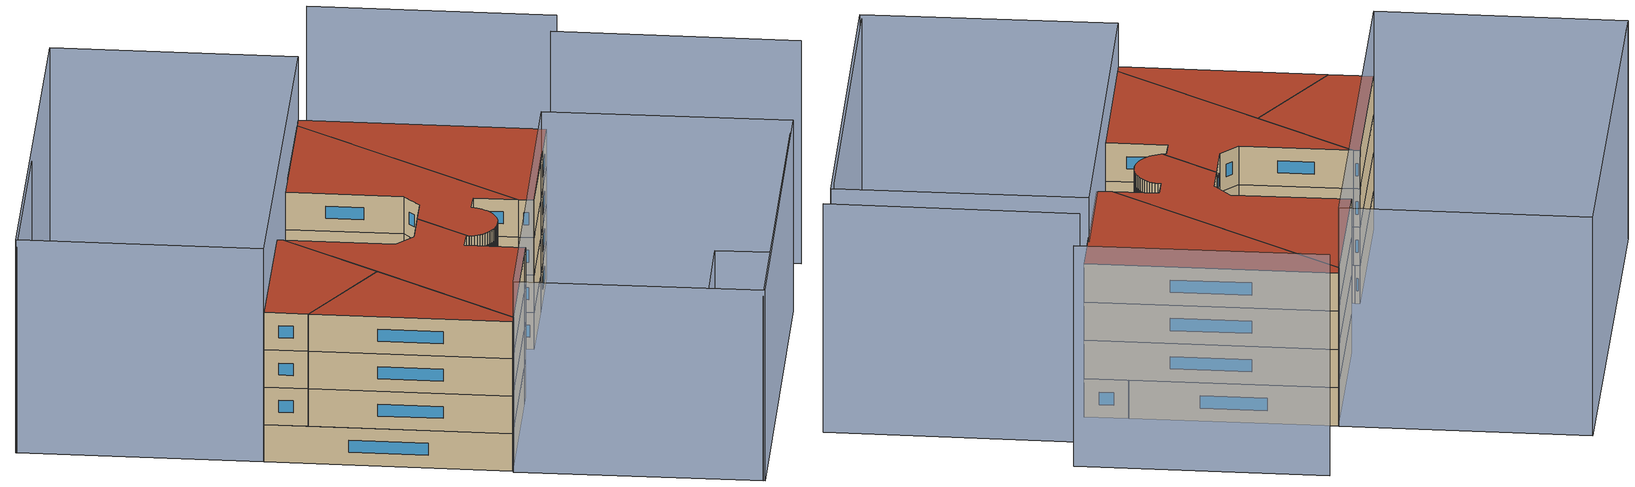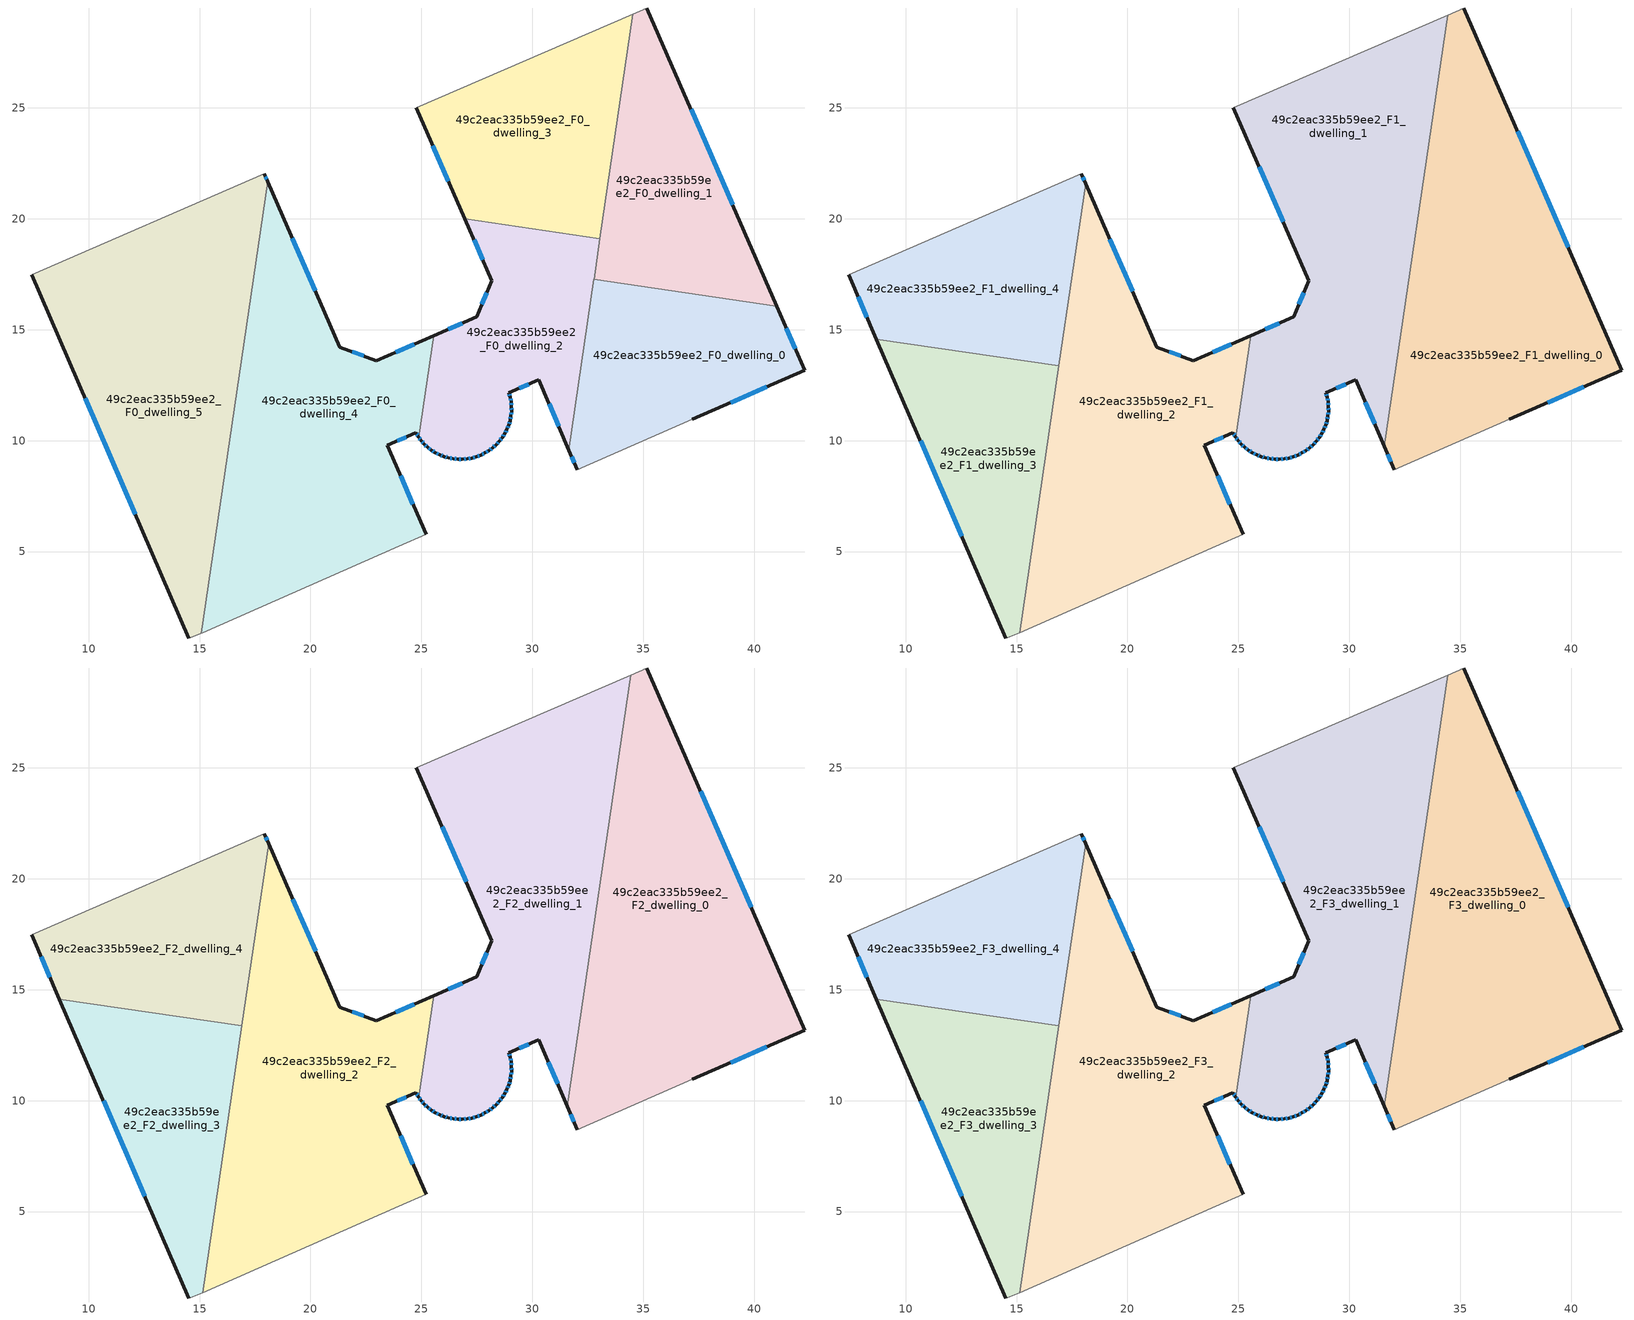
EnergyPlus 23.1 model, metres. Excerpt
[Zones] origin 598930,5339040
49c2eac335b59ee2_F0_dwelling_0
 floor ground (EU_floor_Construction): 41.03,16.06 42.29,13.17 37.22,10.97 32.03,8.7 31.65,9.57 32.78,17.27 z0
 wall outside (EU_wall_Construction): 37.22,10.97 42.29,13.17 41.03,16.06 / 31.65,9.57 32.03,8.7 z0:3
 wall adiabatic (EU_wall_Construction): 32.03,8.7 37.22,10.97 z0:3
 wall to 49c2eac335b59ee2_F0_dwelling_1 (EU_wall_Construction): 41.03,16.06 32.78,17.27 z0:3
 wall to 49c2eac335b59ee2_F0_dwelling_2 (EU_wall_Construction): 32.78,17.27 31.65,9.57 z0:3
 window (EU_Window_Construction): 41.86,14.15 41.46,15.08 / 38.94,11.72 40.56,12.42 / 31.78,9.28 31.9,9 z1.02:1.98
49c2eac335b59ee2_F0_dwelling_1
 floor ground (EU_floor_Construction): 35.16,29.5 41.03,16.06 32.78,17.27 34.54,29.23 z0
 wall outside (EU_wall_Construction): 41.03,16.06 35.16,29.5 z0:3
 wall adiabatic (EU_wall_Construction): 35.16,29.5 34.54,29.23 z0:3
 wall to 49c2eac335b59ee2_F0_dwelling_3 (EU_wall_Construction): 34.54,29.23 33.05,19.11 z0:3
 wall to 49c2eac335b59ee2_F0_dwelling_2 (EU_wall_Construction): 33.05,19.11 32.78,17.27 z0:3
 window (EU_Window_Construction): 39.03,20.63 37.16,24.93 z1.02:1.98
49c2eac335b59ee2_F0_dwelling_2
 floor ground (EU_floor_Construction): 33.05,19.11 31.65,9.57 30.29,12.74 28.95,12.16 29.01,11.96 29.05,11.76 29.06,11.54 29.06,11.33 29.04,11.12 29,10.91 28.93,10.7 28.86,10.51 28.76,10.32 28.64,10.14 28.52,9.98 28.37,9.81 28.21,9.68 28.04,9.55 27.86,9.45 27.68,9.35 27.48,9.27 27.27,9.21 27.06,9.18 26.85,9.16 26.64,9.16 26.43,9.19 26.22,9.23 26.02,9.28 25.82,9.36 25.63,9.46 25.45,9.57 25.28,9.7 25.13,9.85 24.99,10 24.88,10.15 25.55,14.74 27.5,15.59 28.18,17.21 26.96,20 z0
 wall outside (EU_wall_Construction): 24.88,10.15 24.99,10 25.13,9.85 25.28,9.7 25.45,9.57 25.63,9.46 25.82,9.36 26.02,9.28 26.22,9.23 26.43,9.19 26.64,9.16 26.85,9.16 27.06,9.18 27.27,9.21 27.48,9.27 27.68,9.35 27.86,9.45 28.04,9.55 28.21,9.68 28.37,9.81 28.52,9.98 28.64,10.14 28.76,10.32 28.86,10.51 28.93,10.7 29,10.91 29.04,11.12 29.06,11.33 29.06,11.54 29.05,11.76 29.01,11.96 28.95,12.16 30.29,12.74 31.65,9.57 / 26.96,20 28.18,17.21 27.5,15.59 25.55,14.74 z0:3
 wall to 49c2eac335b59ee2_F0_dwelling_4 (EU_wall_Construction): 25.55,14.74 24.88,10.15 z0:3
 wall to 49c2eac335b59ee2_F0_dwelling_3 (EU_wall_Construction): 33.05,19.11 26.96,20 z0:3
 window (EU_Window_Construction): 29.05,11.61 29.05,11.68 / 29.06,11.4 29.06,11.46 / 29.05,11.19 29.05,11.25 / 29.01,10.98 29.02,11.04 / 28.96,10.77 28.98,10.84 / 28.88,10.58 28.91,10.64 / 28.79,10.39 28.82,10.45 / 28.68,10.2 28.72,10.26 / 28.56,10.03 28.6,10.08 / 28.42,9.87 28.47,9.92 / 28.26,9.73 28.32,9.77 / 28.1,9.59 28.15,9.64 / 27.93,9.48 27.98,9.51 / 27.74,9.38 27.8,9.41 / 27.55,9.3 27.61,9.32 / 27.34,9.23 27.41,9.25 / 27.13,9.19 27.2,9.2 / 26.92,9.17 26.99,9.17 / 26.71,9.16 26.78,9.16 / 26.5,9.18 26.57,9.17 / 26.29,9.21 26.36,9.2 / 26.09,9.26 26.15,9.25 / 25.89,9.33 25.95,9.31 / 25.69,9.42 25.75,9.39 / 25.51,9.53 25.57,9.5 / 25.34,9.66 25.4,9.62 / 25.18,9.8 25.23,9.75 / 25.03,9.95 25.08,9.9 / 24.91,10.1 24.95,10.06 / 26.84,15.3 26.21,15.03 / 27.95,16.66 27.73,16.14 / 27.38,19.05 27.77,18.16 / 30.75,11.66 31.19,10.65 / 29.4,12.36 29.83,12.54 / 28.99,12.03 28.97,12.09 / 29.03,11.82 29.02,11.89 z1.02:1.98
49c2eac335b59ee2_F0_dwelling_3
 floor ground (EU_floor_Construction): 34.54,29.23 33.05,19.11 26.96,20 24.78,25 z0
 wall outside (EU_wall_Construction): 24.78,25 26.96,20 z0:3
 wall adiabatic (EU_wall_Construction): 34.54,29.23 24.78,25 z0:3
 window (EU_Window_Construction): 25.52,23.3 26.22,21.7 z1.02:1.98
49c2eac335b59ee2_F0_dwelling_4
 floor ground (EU_floor_Construction): 25.55,14.74 24.88,10.15 24.86,10.17 24.75,10.35 23.47,9.8 25.21,5.77 23.98,5.24 15.14,1.35 15.09,1.33 18.07,21.67 21.32,14.22 22.97,13.61 z0
 wall outside (EU_wall_Construction): 25.55,14.74 22.97,13.61 21.32,14.22 18.07,21.67 / 25.21,5.77 23.47,9.8 24.75,10.35 24.86,10.17 24.88,10.15 z0:3
 wall adiabatic (EU_wall_Construction): 15.09,1.33 15.14,1.35 23.98,5.24 25.21,5.77 z0:3
 wall to 49c2eac335b59ee2_F0_dwelling_5 (EU_wall_Construction): 18.07,21.67 15.09,1.33 z0:3
 window (EU_Window_Construction): 24.67,14.35 23.85,13.99 / 24.79,10.29 24.82,10.23 / 23.91,9.99 24.31,10.16 / 24.62,7.14 24.06,8.43 / 20.22,16.75 19.18,19.13 / 22.41,13.82 21.88,14.01 z1.02:1.98
 ceiling adiabatic (EU_roof_Construction): 15.14,1.35 16.9,13.37 16.86,13.38 15.09,1.33 z3
49c2eac335b59ee2_F0_dwelling_5
 floor ground (EU_floor_Construction): 17.91,22.03 18.07,21.67 15.09,1.33 14.59,1.11 14.52,1.1 7.43,17.48 z0
 wall outside (EU_wall_Construction): 7.43,17.48 14.52,1.1 / 18.07,21.67 17.91,22.03 z0:3
 wall adiabatic (EU_wall_Construction): 14.52,1.1 14.59,1.11 15.09,1.33 / 17.91,22.03 7.43,17.48 z0:3
 window (EU_Window_Construction): 9.84,11.91 12.11,6.68 / 18.02,21.79 17.97,21.91 z1.02:1.98
49c2eac335b59ee2_F1_dwelling_0
 floor to 49c2eac335b59ee2_F0_dwelling_0 (EU_floor_Construction): 41.03,16.06 42.29,13.17 37.22,10.97 32.03,8.7 31.65,9.57 32.78,17.27 z3
 floor to 49c2eac335b59ee2_F0_dwelling_1 (EU_floor_Construction): 35.16,29.5 41.03,16.06 32.78,17.27 34.54,29.23 z3
 floor to 49c2eac335b59ee2_F0_dwelling_3 (EU_floor_Construction): 34.54,29.23 33.05,19.11 32.95,19.12 34.43,29.18 z3
 floor to 49c2eac335b59ee2_F0_dwelling_2 (EU_floor_Construction): 33.05,19.11 31.65,9.57 31.58,9.75 32.95,19.12 z3
 wall outside (EU_wall_Construction): 37.22,10.97 42.29,13.17 35.16,29.5 / 31.58,9.75 32.03,8.7 z3:6
 wall adiabatic (EU_wall_Construction): 32.03,8.7 37.22,10.97 / 35.16,29.5 34.43,29.18 z3:6
 wall to 49c2eac335b59ee2_F1_dwelling_1 (EU_wall_Construction): 34.43,29.18 31.58,9.75 z3:6
 window (EU_Window_Construction): 38.94,11.72 40.56,12.42 / 31.73,9.39 31.87,9.06 / 39.86,18.72 37.59,23.94 z4.02:4.98
49c2eac335b59ee2_F1_dwelling_1
 floor to 49c2eac335b59ee2_F0_dwelling_3 (EU_floor_Construction): 34.43,29.18 32.95,19.12 26.96,20 24.78,25 z3
 floor to 49c2eac335b59ee2_F0_dwelling_2 (EU_floor_Construction): 32.95,19.12 31.58,9.75 30.29,12.74 28.95,12.16 29.01,11.96 29.05,11.76 29.06,11.54 29.06,11.33 29.04,11.12 29,10.91 28.93,10.7 28.86,10.51 28.76,10.32 28.64,10.14 28.52,9.98 28.37,9.81 28.21,9.68 28.04,9.55 27.86,9.45 27.68,9.35 27.48,9.27 27.27,9.21 27.06,9.18 26.85,9.16 26.64,9.16 26.43,9.19 26.22,9.23 26.02,9.28 25.82,9.36 25.63,9.46 25.45,9.57 25.28,9.7 25.13,9.85 24.99,10 24.88,10.15 25.55,14.74 27.5,15.59 28.18,17.21 26.96,20 z3
 wall outside (EU_wall_Construction): 24.88,10.15 24.99,10 25.13,9.85 25.28,9.7 25.45,9.57 25.63,9.46 25.82,9.36 26.02,9.28 26.22,9.23 26.43,9.19 26.64,9.16 26.85,9.16 27.06,9.18 27.27,9.21 27.48,9.27 27.68,9.35 27.86,9.45 28.04,9.55 28.21,9.68 28.37,9.81 28.52,9.98 28.64,10.14 28.76,10.32 28.86,10.51 28.93,10.7 29,10.91 29.04,11.12 29.06,11.33 29.06,11.54 29.05,11.76 29.01,11.96 28.95,12.16 30.29,12.74 31.58,9.75 / 24.78,25 28.18,17.21 27.5,15.59 25.55,14.74 z3:6
 wall to 49c2eac335b59ee2_F1_dwelling_2 (EU_wall_Construction): 25.55,14.74 24.88,10.15 z3:6
 wall adiabatic (EU_wall_Construction): 34.43,29.18 24.78,25 z3:6
 window (EU_Window_Construction): 29.4,12.36 29.83,12.54 / 28.99,12.03 28.97,12.09 / 29.03,11.82 29.02,11.89 / 29.05,11.61 29.05,11.68 / 29.06,11.4 29.06,11.46 / 29.05,11.19 29.05,11.25 / 29.01,10.98 29.02,11.04 / 28.96,10.77 28.98,10.84 / 28.88,10.58 28.91,10.64 / 28.79,10.39 28.82,10.45 / 28.68,10.2 28.72,10.26 / 28.56,10.03 28.6,10.08 / 28.42,9.87 28.47,9.92 / 28.26,9.73 28.32,9.77 / 28.1,9.59 28.15,9.64 / 27.93,9.48 27.98,9.51 / 27.74,9.38 27.8,9.41 / 27.55,9.3 27.61,9.32 / 27.34,9.23 27.41,9.25 / 27.13,9.19 27.2,9.2 / 26.92,9.17 26.99,9.17 / 26.71,9.16 26.78,9.16 / 26.5,9.18 26.57,9.17 / 26.29,9.21 26.36,9.2 / 26.09,9.26 26.15,9.25 / 25.89,9.33 25.95,9.31 / 25.69,9.42 25.75,9.39 / 25.51,9.53 25.57,9.5 / 25.34,9.66 25.4,9.62 / 25.18,9.8 25.23,9.75 / 25.03,9.95 25.08,9.9 / 24.91,10.1 24.95,10.06 / 26.84,15.3 26.21,15.03 / 27.95,16.66 27.73,16.14 / 25.94,22.35 27.02,19.86 / 30.73,11.72 31.14,10.77 z4.02:4.98
49c2eac335b59ee2_F1_dwelling_2
 floor to 49c2eac335b59ee2_F0_dwelling_4 (EU_floor_Construction): 25.55,14.74 24.88,10.15 24.86,10.17 24.75,10.35 23.47,9.8 25.21,5.77 23.98,5.24 15.14,1.35 18.11,21.58 21.32,14.22 22.97,13.61 z3
 wall outside (EU_wall_Construction): 25.55,14.74 22.97,13.61 21.32,14.22 18.11,21.58 / 25.21,5.77 23.47,9.8 24.75,10.35 24.86,10.17 24.88,10.15 z3:6
 wall adiabatic (EU_wall_Construction): 15.14,1.35 23.98,5.24 25.21,5.77 z3:6
 wall to 49c2eac335b59ee2_F1_dwelling_3 (EU_wall_Construction): 16.9,13.37 15.14,1.35 z3:6
 wall to 49c2eac335b59ee2_F1_dwelling_4 (EU_wall_Construction): 18.11,21.58 16.91,13.37 z3:6
 window (EU_Window_Construction): 20.23,16.72 19.2,19.08 / 22.41,13.82 21.88,14.01 / 24.67,14.35 23.85,13.99 / 24.79,10.29 24.82,10.23 / 23.91,9.99 24.31,10.16 / 24.62,7.14 24.06,8.43 z4.02:4.98
49c2eac335b59ee2_F1_dwelling_3
 floor to 49c2eac335b59ee2_F0_dwelling_5 (EU_floor_Construction): 16.86,13.38 15.09,1.33 14.59,1.11 14.52,1.1 8.69,14.57 z3
 floor adiabatic (EU_floor_Construction): 16.9,13.37 15.14,1.35 15.09,1.33 16.86,13.38 z3
 wall outside (EU_wall_Construction): 8.69,14.58 14.52,1.1 z3:6
 wall adiabatic (EU_wall_Construction): 14.52,1.1 14.59,1.11 15.14,1.35 z3:6
 wall to 49c2eac335b59ee2_F1_dwelling_4 (EU_wall_Construction): 16.91,13.37 8.69,14.58 z3:6
 window (EU_Window_Construction): 10.67,9.99 12.53,5.69 z4.02:4.98
49c2eac335b59ee2_F1_dwelling_4
 floor to 49c2eac335b59ee2_F0_dwelling_5 (EU_floor_Construction): 17.91,22.03 18.07,21.67 16.86,13.38 8.69,14.57 7.43,17.48 z3
 floor to 49c2eac335b59ee2_F0_dwelling_4 (EU_floor_Construction): 18.07,21.67 18.11,21.58 16.9,13.37 16.86,13.38 z3
 wall outside (EU_wall_Construction): 7.43,17.48 8.69,14.58 / 18.11,21.58 17.91,22.03 z3:6
 wall adiabatic (EU_wall_Construction): 17.91,22.03 7.43,17.48 z3:6
 window (EU_Window_Construction): 7.86,16.49 8.26,15.56 / 18.04,21.73 17.98,21.88 z4.02:4.98
49c2eac335b59ee2_F2_dwelling_0
 floor to 49c2eac335b59ee2_F1_dwelling_0 (EU_floor_Construction): 35.16,29.5 42.29,13.17 37.22,10.97 32.03,8.7 31.58,9.75 34.43,29.18 z6
 wall outside (EU_wall_Construction): 37.22,10.97 42.29,13.17 35.16,29.5 / 31.58,9.75 32.03,8.7 z6:9
 wall adiabatic (EU_wall_Construction): 32.03,8.7 37.22,10.97 / 35.16,29.5 34.43,29.18 z6:9
 wall to 49c2eac335b59ee2_F2_dwelling_1 (EU_wall_Construction): 34.43,29.18 31.58,9.75 z6:9
 window (EU_Window_Construction): 38.94,11.72 40.56,12.42 / 31.73,9.39 31.87,9.06 / 39.86,18.72 37.59,23.94 z7.02:7.98
49c2eac335b59ee2_F2_dwelling_1
 floor to 49c2eac335b59ee2_F1_dwelling_1 (EU_floor_Construction): 34.43,29.18 31.58,9.75 30.29,12.74 28.95,12.16 29.01,11.96 29.05,11.76 29.06,11.54 29.06,11.33 29.04,11.12 29,10.91 28.93,10.7 28.86,10.51 28.76,10.32 28.64,10.14 28.52,9.98 28.37,9.81 28.21,9.68 28.04,9.55 27.86,9.45 27.68,9.35 27.48,9.27 27.27,9.21 27.06,9.18 26.85,9.16 26.64,9.16 26.43,9.19 26.22,9.23 26.02,9.28 25.82,9.36 25.63,9.46 25.45,9.57 25.28,9.7 25.13,9.85 24.99,10 24.88,10.15 25.55,14.74 27.5,15.59 28.18,17.21 24.78,25 z6
 wall outside (EU_wall_Construction): 24.88,10.15 24.99,10 25.13,9.85 25.28,9.7 25.45,9.57 25.63,9.46 25.82,9.36 26.02,9.28 26.22,9.23 26.43,9.19 26.64,9.16 26.85,9.16 27.06,9.18 27.27,9.21 27.48,9.27 27.68,9.35 27.86,9.45 28.04,9.55 28.21,9.68 28.37,9.81 28.52,9.98 28.64,10.14 28.76,10.32 28.86,10.51 28.93,10.7 29,10.91 29.04,11.12 29.06,11.33 29.06,11.54 29.05,11.76 29.01,11.96 28.95,12.16 30.29,12.74 31.58,9.75 / 24.78,25 28.18,17.21 27.5,15.59 25.55,14.74 z6:9
 wall to 49c2eac335b59ee2_F2_dwelling_2 (EU_wall_Construction): 25.55,14.74 24.88,10.15 z6:9
 wall adiabatic (EU_wall_Construction): 34.43,29.18 24.78,25 z6:9
 window (EU_Window_Construction): 29.4,12.36 29.83,12.54 / 28.99,12.03 28.97,12.09 / 29.03,11.82 29.02,11.89 / 29.05,11.61 29.05,11.68 / 29.06,11.4 29.06,11.46 / 29.05,11.19 29.05,11.25 / 29.01,10.98 29.02,11.04 / 28.96,10.77 28.98,10.84 / 28.88,10.58 28.91,10.64 / 28.79,10.39 28.82,10.45 / 28.68,10.2 28.72,10.26 / 28.56,10.03 28.6,10.08 / 28.42,9.87 28.47,9.92 / 28.26,9.73 28.32,9.77 / 28.1,9.59 28.15,9.64 / 27.93,9.48 27.98,9.51 / 27.74,9.38 27.8,9.41 / 27.55,9.3 27.61,9.32 / 27.34,9.23 27.41,9.25 / 27.13,9.19 27.2,9.2 / 26.92,9.17 26.99,9.17 / 26.71,9.16 26.78,9.16 / 26.5,9.18 26.57,9.17 / 26.29,9.21 26.36,9.2 / 26.09,9.26 26.15,9.25 / 25.89,9.33 25.95,9.31 / 25.69,9.42 25.75,9.39 / 25.51,9.53 25.57,9.5 / 25.34,9.66 25.4,9.62 / 25.18,9.8 25.23,9.75 / 25.03,9.95 25.08,9.9 / 24.91,10.1 24.95,10.06 / 26.84,15.3 26.21,15.03 / 27.95,16.66 27.73,16.14 / 25.94,22.35 27.02,19.86 / 30.73,11.72 31.14,10.77 z7.02:7.98
49c2eac335b59ee2_F2_dwelling_2
 floor to 49c2eac335b59ee2_F1_dwelling_2 (EU_floor_Construction): 25.55,14.74 24.88,10.15 24.86,10.17 24.75,10.35 23.47,9.8 25.21,5.77 23.98,5.24 15.14,1.35 18.11,21.58 21.32,14.22 22.97,13.61 z6
 wall outside (EU_wall_Construction): 25.55,14.74 22.97,13.61 21.32,14.22 18.11,21.58 / 25.21,5.77 23.47,9.8 24.75,10.35 24.86,10.17 24.88,10.15 z6:9
 wall adiabatic (EU_wall_Construction): 15.14,1.35 23.98,5.24 25.21,5.77 z6:9
 wall to 49c2eac335b59ee2_F2_dwelling_3 (EU_wall_Construction): 16.9,13.37 15.14,1.35 z6:9
 wall to 49c2eac335b59ee2_F2_dwelling_4 (EU_wall_Construction): 18.11,21.58 16.91,13.37 z6:9
 window (EU_Window_Construction): 20.23,16.72 19.2,19.08 / 22.41,13.82 21.88,14.01 / 24.67,14.35 23.85,13.99 / 24.79,10.29 24.82,10.23 / 23.91,9.99 24.31,10.16 / 24.62,7.14 24.06,8.43 z7.02:7.98
49c2eac335b59ee2_F2_dwelling_3
 floor to 49c2eac335b59ee2_F1_dwelling_3 (EU_floor_Construction): 16.91,13.37 15.14,1.35 14.59,1.11 14.52,1.1 8.69,14.58 z6
 wall outside (EU_wall_Construction): 8.69,14.58 14.52,1.1 z6:9
 wall adiabatic (EU_wall_Construction): 14.52,1.1 14.59,1.11 15.14,1.35 z6:9
 wall to 49c2eac335b59ee2_F2_dwelling_4 (EU_wall_Construction): 16.91,13.37 8.69,14.58 z6:9
 window (EU_Window_Construction): 10.67,9.99 12.53,5.69 z7.02:7.98
49c2eac335b59ee2_F2_dwelling_4
 floor to 49c2eac335b59ee2_F1_dwelling_4 (EU_floor_Construction): 17.91,22.03 18.11,21.58 16.91,13.37 8.69,14.58 7.43,17.48 z6
 wall outside (EU_wall_Construction): 7.43,17.48 8.69,14.58 / 18.11,21.58 17.91,22.03 z6:9
 wall adiabatic (EU_wall_Construction): 17.91,22.03 7.43,17.48 z6:9
 window (EU_Window_Construction): 7.86,16.49 8.26,15.56 / 18.04,21.73 17.98,21.88 z7.02:7.98
49c2eac335b59ee2_F3_dwelling_0
 floor to 49c2eac335b59ee2_F2_dwelling_0 (EU_floor_Construction): 35.16,29.5 42.29,13.17 37.22,10.97 32.03,8.7 31.58,9.75 34.43,29.18 z9
 wall outside (EU_wall_Construction): 37.22,10.97 42.29,13.17 35.16,29.5 / 31.58,9.75 32.03,8.7 z9:12
 wall adiabatic (EU_wall_Construction): 32.03,8.7 37.22,10.97 / 35.16,29.5 34.43,29.18 z9:12
 wall to 49c2eac335b59ee2_F3_dwelling_1 (EU_wall_Construction): 34.43,29.18 31.58,9.75 z9:12
 window (EU_Window_Construction): 38.94,11.72 40.56,12.42 / 31.73,9.39 31.87,9.06 / 39.86,18.72 37.59,23.94 z10.02:10.98
 roof outside (EU_roof_Construction): 42.29,13.17 35.16,29.5 34.43,29.18 31.58,9.75 32.03,8.7 37.22,10.97 z12
49c2eac335b59ee2_F3_dwelling_1
 floor to 49c2eac335b59ee2_F2_dwelling_1 (EU_floor_Construction): 34.43,29.18 31.58,9.75 30.29,12.74 28.95,12.16 29.01,11.96 29.05,11.76 29.06,11.54 29.06,11.33 29.04,11.12 29,10.91 28.93,10.7 28.86,10.51 28.76,10.32 28.64,10.14 28.52,9.98 28.37,9.81 28.21,9.68 28.04,9.55 27.86,9.45 27.68,9.35 27.48,9.27 27.27,9.21 27.06,9.18 26.85,9.16 26.64,9.16 26.43,9.19 26.22,9.23 26.02,9.28 25.82,9.36 25.63,9.46 25.45,9.57 25.28,9.7 25.13,9.85 24.99,10 24.88,10.15 25.55,14.74 27.5,15.59 28.18,17.21 24.78,25 z9
 wall outside (EU_wall_Construction): 24.88,10.15 24.99,10 25.13,9.85 25.28,9.7 25.45,9.57 25.63,9.46 25.82,9.36 26.02,9.28 26.22,9.23 26.43,9.19 26.64,9.16 26.85,9.16 27.06,9.18 27.27,9.21 27.48,9.27 27.68,9.35 27.86,9.45 28.04,9.55 28.21,9.68 28.37,9.81 28.52,9.98 28.64,10.14 28.76,10.32 28.86,10.51 28.93,10.7 29,10.91 29.04,11.12 29.06,11.33 29.06,11.54 29.05,11.76 29.01,11.96 28.95,12.16 30.29,12.74 31.58,9.75 / 24.78,25 28.18,17.21 27.5,15.59 25.55,14.74 z9:12
 wall to 49c2eac335b59ee2_F3_dwelling_2 (EU_wall_Construction): 25.55,14.74 24.88,10.15 z9:12
 wall adiabatic (EU_wall_Construction): 34.43,29.18 24.78,25 z9:12
 window (EU_Window_Construction): 29.4,12.36 29.83,12.54 / 28.99,12.03 28.97,12.09 / 29.03,11.82 29.02,11.89 / 29.05,11.61 29.05,11.68 / 29.06,11.4 29.06,11.46 / 29.05,11.19 29.05,11.25 / 29.01,10.98 29.02,11.04 / 28.96,10.77 28.98,10.84 / 28.88,10.58 28.91,10.64 / 28.79,10.39 28.82,10.45 / 28.68,10.2 28.72,10.26 / 28.56,10.03 28.6,10.08 / 28.42,9.87 28.47,9.92 / 28.26,9.73 28.32,9.77 / 28.1,9.59 28.15,9.64 / 27.93,9.48 27.98,9.51 / 27.74,9.38 27.8,9.41 / 27.55,9.3 27.61,9.32 / 27.34,9.23 27.41,9.25 / 27.13,9.19 27.2,9.2 / 26.92,9.17 26.99,9.17 / 26.71,9.16 26.78,9.16 / 26.5,9.18 26.57,9.17 / 26.29,9.21 26.36,9.2 / 26.09,9.26 26.15,9.25 / 25.89,9.33 25.95,9.31 / 25.69,9.42 25.75,9.39 / 25.51,9.53 25.57,9.5 / 25.34,9.66 25.4,9.62 / 25.18,9.8 25.23,9.75 / 25.03,9.95 25.08,9.9 / 24.91,10.1 24.95,10.06 / 26.84,15.3 26.21,15.03 / 27.95,16.66 27.73,16.14 / 25.94,22.35 27.02,19.86 / 30.73,11.72 31.14,10.77 z10.02:10.98
 roof outside (EU_roof_Construction): 31.58,9.75 34.43,29.18 24.78,25 28.18,17.21 27.5,15.59 25.55,14.74 24.88,10.15 24.99,10 25.13,9.85 25.28,9.7 25.45,9.57 25.63,9.46 25.82,9.36 26.02,9.28 26.22,9.23 26.43,9.19 26.64,9.16 26.85,9.16 27.06,9.18 27.27,9.21 27.48,9.27 27.68,9.35 27.86,9.45 28.04,9.55 28.21,9.68 28.37,9.81 28.52,9.98 28.64,10.14 28.76,10.32 28.86,10.51 28.93,10.7 29,10.91 29.04,11.12 29.06,11.33 29.06,11.54 29.05,11.76 29.01,11.96 28.95,12.16 30.29,12.74 z12
49c2eac335b59ee2_F3_dwelling_2
 floor to 49c2eac335b59ee2_F2_dwelling_2 (EU_floor_Construction): 25.55,14.74 24.88,10.15 24.86,10.17 24.75,10.35 23.47,9.8 25.21,5.77 23.98,5.24 15.14,1.35 18.11,21.58 21.32,14.22 22.97,13.61 z9
 wall outside (EU_wall_Construction): 25.55,14.74 22.97,13.61 21.32,14.22 18.11,21.58 / 25.21,5.77 23.47,9.8 24.75,10.35 24.86,10.17 24.88,10.15 z9:12
 wall adiabatic (EU_wall_Construction): 15.14,1.35 23.98,5.24 25.21,5.77 z9:12
 wall to 49c2eac335b59ee2_F3_dwelling_3 (EU_wall_Construction): 16.9,13.37 15.14,1.35 z9:12
 wall to 49c2eac335b59ee2_F3_dwelling_4 (EU_wall_Construction): 18.11,21.58 16.91,13.37 z9:12
 window (EU_Window_Construction): 20.23,16.72 19.2,19.08 / 22.41,13.82 21.88,14.01 / 24.67,14.35 23.85,13.99 / 24.79,10.29 24.82,10.23 / 23.91,9.99 24.31,10.16 / 24.62,7.14 24.06,8.43 z10.02:10.98
 roof outside (EU_roof_Construction): 23.98,5.24 25.21,5.77 23.47,9.8 24.75,10.35 24.86,10.17 24.88,10.15 25.55,14.74 22.97,13.61 21.32,14.22 18.11,21.58 15.14,1.35 z12
49c2eac335b59ee2_F3_dwelling_3
 floor to 49c2eac335b59ee2_F2_dwelling_3 (EU_floor_Construction): 16.91,13.37 15.14,1.35 14.59,1.11 14.52,1.1 8.69,14.58 z9
 wall outside (EU_wall_Construction): 8.69,14.58 14.52,1.1 z9:12
 wall adiabatic (EU_wall_Construction): 14.52,1.1 14.59,1.11 15.14,1.35 z9:12
 wall to 49c2eac335b59ee2_F3_dwelling_4 (EU_wall_Construction): 16.91,13.37 8.69,14.58 z9:12
 window (EU_Window_Construction): 10.67,9.99 12.53,5.69 z10.02:10.98
 roof outside (EU_roof_Construction): 15.14,1.35 16.91,13.37 8.69,14.58 14.52,1.1 14.59,1.11 z12
49c2eac335b59ee2_F3_dwelling_4
 floor to 49c2eac335b59ee2_F2_dwelling_4 (EU_floor_Construction): 17.91,22.03 18.11,21.58 16.91,13.37 8.69,14.58 7.43,17.48 z9
 wall outside (EU_wall_Construction): 7.43,17.48 8.69,14.58 / 18.11,21.58 17.91,22.03 z9:12
 wall adiabatic (EU_wall_Construction): 17.91,22.03 7.43,17.48 z9:12
 window (EU_Window_Construction): 7.86,16.49 8.26,15.56 / 18.04,21.73 17.98,21.88 z10.02:10.98
 roof outside (EU_roof_Construction): 16.91,13.37 18.11,21.58 17.91,22.03 7.43,17.48 8.69,14.58 z12
shading: 21.64,-15.39 44.74,-5.24 z0:15; 52.92,-1.77 45.8,14.72 z0:17.9; 49.29,16.1 42.16,32.53 z0:17.3; 44.74,-5.24 36.7,-8.82 / 36.7,-8.82 34.5,-3.89 / 34.5,-3.89 42.54,-0.31 / 42.54,-0.31 44.74,-5.24 z0:5.4; 14.36,1.01 38.87,11.79 / 38.87,11.79 46.15,-4.76 / 46.15,-4.76 21.64,-15.54 / 21.64,-15.54 14.36,1.01 z0:15.3; 35.16,29.5 7.43,17.48 / 7.43,17.48 0.35,33.81 / 0.35,33.81 28.08,45.83 / 28.08,45.83 35.16,29.5 z0:17.1; 12.81,39.16 0.37,33.73 z0:16.5
[Building]
EU S2 Campaign: North Axis=0; Terrain=City; Solar Distribution=FullExterior
[Site:Location]
Vienna: Latitude=48; Longitude=16.5; Time Zone=1; Elevation=183
[SizingPeriod:WeatherFileDays]
AnnualSizingPeriod: Begin Month=1; Begin Day of Month=1; End Month=12; End Day of Month=31; Day of Week for Start Day=Monday; Use Weather File Daylight Saving Period=No; Use Weather File Rain and Snow Indicators=No
[MATERIAL]
EU_InternalMass_Material: Roughness=MediumRough; Thickness=0.1; Conductivity=1; Density=1800; Specific Heat=900; Thermal Absorptance=0.9; Solar Absorptance=0.7; Visible Absorptance=0.7
[MATERIAL:NOMASS] Roughness=MediumRough; Thermal Absorptance=0.9; Solar Absorptance=0.7; Visible Absorptance=0.7
Name | Thermal Resistance
EU_wall_NoMass | 0.942466
EU_roof_NoMass | 0.551687
EU_floor_NoMass | 0.66527
[WINDOWMATERIAL:SIMPLEGLAZINGSYSTEM]
EU_Window_SimpleGlazing: UFactor=2.03367; Solar Heat Gain Coefficient=0.65; Visible Transmittance=0.65
[CONSTRUCTION]
EU_wall_Construction: EU_wall_NoMass
EU_roof_Construction: EU_roof_NoMass
EU_floor_Construction: EU_floor_NoMass
EU_Window_Construction: EU_Window_SimpleGlazing
EU_InternalMass_Construction: EU_InternalMass_Material
[ZONE] Type=1; Multiplier=1; Ceiling Height=autocalculate; Floor Area=autocalculate; Part of Total Floor Area=Yes
Name | Volume
49c2eac335b59ee2_F0_dwelling_0 | 166.108
49c2eac335b59ee2_F1_dwelling_0; 49c2eac335b59ee2_F2_dwelling_0; 49c2eac335b59ee2_F3_dwelling_0 | 338.105
49c2eac335b59ee2_F0_dwelling_1 | 166.106
49c2eac335b59ee2_F1_dwelling_1; 49c2eac335b59ee2_F2_dwelling_1; 49c2eac335b59ee2_F3_dwelling_1 | 340.132
49c2eac335b59ee2_F0_dwelling_2 | 164.546
49c2eac335b59ee2_F1_dwelling_2; 49c2eac335b59ee2_F2_dwelling_2; 49c2eac335b59ee2_F3_dwelling_2 | 318.365
49c2eac335b59ee2_F0_dwelling_3 | 181.499
49c2eac335b59ee2_F1_dwelling_3; 49c2eac335b59ee2_F2_dwelling_3; 49c2eac335b59ee2_F3_dwelling_3 | 166.109
49c2eac335b59ee2_F0_dwelling_4 | 321.446
49c2eac335b59ee2_F1_dwelling_4; 49c2eac335b59ee2_F2_dwelling_4; 49c2eac335b59ee2_F3_dwelling_4 | 166.11
49c2eac335b59ee2_F0_dwelling_5 | 329.131
[INTERNALMASS] Construction=EU_InternalMass_Construction
Name | Zone or ZoneList | Surface Area
49c2eac335b59ee2_F0_dwelling_0_EU_InternalMass | 49c2eac335b59ee2_F0_dwelling_0 | 55.3694
49c2eac335b59ee2_F0_dwelling_1_EU_InternalMass | 49c2eac335b59ee2_F0_dwelling_1 | 55.3685
49c2eac335b59ee2_F0_dwelling_2_EU_InternalMass | 49c2eac335b59ee2_F0_dwelling_2 | 54.8484
49c2eac335b59ee2_F0_dwelling_3_EU_InternalMass | 49c2eac335b59ee2_F0_dwelling_3 | 60.5015
49c2eac335b59ee2_F0_dwelling_4_EU_InternalMass | 49c2eac335b59ee2_F0_dwelling_4 | 107.146
49c2eac335b59ee2_F0_dwelling_5_EU_InternalMass | 49c2eac335b59ee2_F0_dwelling_5 | 109.712
49c2eac335b59ee2_F1_dwelling_0_EU_InternalMass | 49c2eac335b59ee2_F1_dwelling_0 | 112.705
49c2eac335b59ee2_F1_dwelling_1_EU_InternalMass | 49c2eac335b59ee2_F1_dwelling_1 | 113.377
49c2eac335b59ee2_F1_dwelling_2_EU_InternalMass | 49c2eac335b59ee2_F1_dwelling_2 | 106.121
49c2eac335b59ee2_F1_dwelling_3_EU_InternalMass | 49c2eac335b59ee2_F1_dwelling_3 | 55.3697
49c2eac335b59ee2_F1_dwelling_4_EU_InternalMass | 49c2eac335b59ee2_F1_dwelling_4 | 55.3699
49c2eac335b59ee2_F2_dwelling_0_EU_InternalMass | 49c2eac335b59ee2_F2_dwelling_0 | 112.705
49c2eac335b59ee2_F2_dwelling_1_EU_InternalMass | 49c2eac335b59ee2_F2_dwelling_1 | 113.377
49c2eac335b59ee2_F2_dwelling_2_EU_InternalMass | 49c2eac335b59ee2_F2_dwelling_2 | 106.121
49c2eac335b59ee2_F2_dwelling_3_EU_InternalMass | 49c2eac335b59ee2_F2_dwelling_3 | 55.3697
49c2eac335b59ee2_F2_dwelling_4_EU_InternalMass | 49c2eac335b59ee2_F2_dwelling_4 | 55.3699
49c2eac335b59ee2_F3_dwelling_0_EU_InternalMass | 49c2eac335b59ee2_F3_dwelling_0 | 112.705
49c2eac335b59ee2_F3_dwelling_1_EU_InternalMass | 49c2eac335b59ee2_F3_dwelling_1 | 113.377
49c2eac335b59ee2_F3_dwelling_2_EU_InternalMass | 49c2eac335b59ee2_F3_dwelling_2 | 106.121
49c2eac335b59ee2_F3_dwelling_3_EU_InternalMass | 49c2eac335b59ee2_F3_dwelling_3 | 55.3697
49c2eac335b59ee2_F3_dwelling_4_EU_InternalMass | 49c2eac335b59ee2_F3_dwelling_4 | 55.3699
[OTHEREQUIPMENT] Fuel Type=Electricity; Design Level Calculation Method=Watts/Area; Power per Zone Floor Area=1; Fraction Latent=0; Fraction Radiant=0; Fraction Lost=0; Carbon Dioxide Generation Rate=0; EndUse Subcategory=EU_Step8_InternalGains
Name | Zone or ZoneList or Space or SpaceList | Schedule
EU_Step8_InternalGain_49c2eac335b59ee2_F0_dwelling_0_f000 | 49c2eac335b59ee2_F0_dwelling_0 | EU_Step8_GainSchedule_49c2eac335b59ee2_F0_dwelling_0_f000
EU_Step8_InternalGain_49c2eac335b59ee2_F0_dwelling_1_f000 | 49c2eac335b59ee2_F0_dwelling_1 | EU_Step8_GainSchedule_49c2eac335b59ee2_F0_dwelling_1_f000
EU_Step8_InternalGain_49c2eac335b59ee2_F0_dwelling_2_f000 | 49c2eac335b59ee2_F0_dwelling_2 | EU_Step8_GainSchedule_49c2eac335b59ee2_F0_dwelling_2_f000
EU_Step8_InternalGain_49c2eac335b59ee2_F0_dwelling_3_f000 | 49c2eac335b59ee2_F0_dwelling_3 | EU_Step8_GainSchedule_49c2eac335b59ee2_F0_dwelling_3_f000
EU_Step8_InternalGain_49c2eac335b59ee2_F0_dwelling_4_f000 | 49c2eac335b59ee2_F0_dwelling_4 | EU_Step8_GainSchedule_49c2eac335b59ee2_F0_dwelling_4_f000
EU_Step8_InternalGain_49c2eac335b59ee2_F0_dwelling_5_f000 | 49c2eac335b59ee2_F0_dwelling_5 | EU_Step8_GainSchedule_49c2eac335b59ee2_F0_dwelling_5_f000
EU_Step8_InternalGain_49c2eac335b59ee2_F1_dwelling_0_f000 | 49c2eac335b59ee2_F1_dwelling_0 | EU_Step8_GainSchedule_49c2eac335b59ee2_F1_dwelling_0_f000
EU_Step8_InternalGain_49c2eac335b59ee2_F1_dwelling_1_f000 | 49c2eac335b59ee2_F1_dwelling_1 | EU_Step8_GainSchedule_49c2eac335b59ee2_F1_dwelling_1_f000
EU_Step8_InternalGain_49c2eac335b59ee2_F1_dwelling_2_f000 | 49c2eac335b59ee2_F1_dwelling_2 | EU_Step8_GainSchedule_49c2eac335b59ee2_F1_dwelling_2_f000
EU_Step8_InternalGain_49c2eac335b59ee2_F1_dwelling_3_f000 | 49c2eac335b59ee2_F1_dwelling_3 | EU_Step8_GainSchedule_49c2eac335b59ee2_F1_dwelling_3_f000
EU_Step8_InternalGain_49c2eac335b59ee2_F1_dwelling_4_f000 | 49c2eac335b59ee2_F1_dwelling_4 | EU_Step8_GainSchedule_49c2eac335b59ee2_F1_dwelling_4_f000
EU_Step8_InternalGain_49c2eac335b59ee2_F2_dwelling_0_f000 | 49c2eac335b59ee2_F2_dwelling_0 | EU_Step8_GainSchedule_49c2eac335b59ee2_F2_dwelling_0_f000
EU_Step8_InternalGain_49c2eac335b59ee2_F2_dwelling_1_f000 | 49c2eac335b59ee2_F2_dwelling_1 | EU_Step8_GainSchedule_49c2eac335b59ee2_F2_dwelling_1_f000
EU_Step8_InternalGain_49c2eac335b59ee2_F2_dwelling_2_f000 | 49c2eac335b59ee2_F2_dwelling_2 | EU_Step8_GainSchedule_49c2eac335b59ee2_F2_dwelling_2_f000
EU_Step8_InternalGain_49c2eac335b59ee2_F2_dwelling_3_f000 | 49c2eac335b59ee2_F2_dwelling_3 | EU_Step8_GainSchedule_49c2eac335b59ee2_F2_dwelling_3_f000
EU_Step8_InternalGain_49c2eac335b59ee2_F2_dwelling_4_f000 | 49c2eac335b59ee2_F2_dwelling_4 | EU_Step8_GainSchedule_49c2eac335b59ee2_F2_dwelling_4_f000
EU_Step8_InternalGain_49c2eac335b59ee2_F3_dwelling_0_f000 | 49c2eac335b59ee2_F3_dwelling_0 | EU_Step8_GainSchedule_49c2eac335b59ee2_F3_dwelling_0_f000
EU_Step8_InternalGain_49c2eac335b59ee2_F3_dwelling_1_f000 | 49c2eac335b59ee2_F3_dwelling_1 | EU_Step8_GainSchedule_49c2eac335b59ee2_F3_dwelling_1_f000
EU_Step8_InternalGain_49c2eac335b59ee2_F3_dwelling_2_f000 | 49c2eac335b59ee2_F3_dwelling_2 | EU_Step8_GainSchedule_49c2eac335b59ee2_F3_dwelling_2_f000
EU_Step8_InternalGain_49c2eac335b59ee2_F3_dwelling_3_f000 | 49c2eac335b59ee2_F3_dwelling_3 | EU_Step8_GainSchedule_49c2eac335b59ee2_F3_dwelling_3_f000
EU_Step8_InternalGain_49c2eac335b59ee2_F3_dwelling_4_f000 | 49c2eac335b59ee2_F3_dwelling_4 | EU_Step8_GainSchedule_49c2eac335b59ee2_F3_dwelling_4_f000
[ZONEVENTILATION:DESIGNFLOWRATE] Schedule=EU_AlwaysOn; Design Flow Rate Calculation Method=AirChanges/Hour; Air Changes per Hour=0.530523; Ventilation Type=Natural; Fan Pressure Rise=0; Fan Total Efficiency=1; Constant Term Coefficient=1; Temperature Term Coefficient=0; Velocity Term Coefficient=0; Velocity Squared Term Coefficient=0; Minimum Indoor Temperature=-100; Maximum Indoor Temperature=100; Delta Temperature=-100; Minimum Outdoor Temperature=-100; Maximum Outdoor Temperature=100; Maximum Wind Speed=40
Name | Zone or ZoneList or Space or SpaceList
EU_ConstantAir_49c2eac335b59ee2_F0_dwelling_0 | 49c2eac335b59ee2_F0_dwelling_0
EU_ConstantAir_49c2eac335b59ee2_F0_dwelling_1 | 49c2eac335b59ee2_F0_dwelling_1
EU_ConstantAir_49c2eac335b59ee2_F0_dwelling_2 | 49c2eac335b59ee2_F0_dwelling_2
EU_ConstantAir_49c2eac335b59ee2_F0_dwelling_3 | 49c2eac335b59ee2_F0_dwelling_3
EU_ConstantAir_49c2eac335b59ee2_F0_dwelling_4 | 49c2eac335b59ee2_F0_dwelling_4
EU_ConstantAir_49c2eac335b59ee2_F0_dwelling_5 | 49c2eac335b59ee2_F0_dwelling_5
EU_ConstantAir_49c2eac335b59ee2_F1_dwelling_0 | 49c2eac335b59ee2_F1_dwelling_0
EU_ConstantAir_49c2eac335b59ee2_F1_dwelling_1 | 49c2eac335b59ee2_F1_dwelling_1
EU_ConstantAir_49c2eac335b59ee2_F1_dwelling_2 | 49c2eac335b59ee2_F1_dwelling_2
EU_ConstantAir_49c2eac335b59ee2_F1_dwelling_3 | 49c2eac335b59ee2_F1_dwelling_3
EU_ConstantAir_49c2eac335b59ee2_F1_dwelling_4 | 49c2eac335b59ee2_F1_dwelling_4
EU_ConstantAir_49c2eac335b59ee2_F2_dwelling_0 | 49c2eac335b59ee2_F2_dwelling_0
EU_ConstantAir_49c2eac335b59ee2_F2_dwelling_1 | 49c2eac335b59ee2_F2_dwelling_1
EU_ConstantAir_49c2eac335b59ee2_F2_dwelling_2 | 49c2eac335b59ee2_F2_dwelling_2
EU_ConstantAir_49c2eac335b59ee2_F2_dwelling_3 | 49c2eac335b59ee2_F2_dwelling_3
EU_ConstantAir_49c2eac335b59ee2_F2_dwelling_4 | 49c2eac335b59ee2_F2_dwelling_4
EU_ConstantAir_49c2eac335b59ee2_F3_dwelling_0 | 49c2eac335b59ee2_F3_dwelling_0
EU_ConstantAir_49c2eac335b59ee2_F3_dwelling_1 | 49c2eac335b59ee2_F3_dwelling_1
EU_ConstantAir_49c2eac335b59ee2_F3_dwelling_2 | 49c2eac335b59ee2_F3_dwelling_2
EU_ConstantAir_49c2eac335b59ee2_F3_dwelling_3 | 49c2eac335b59ee2_F3_dwelling_3
EU_ConstantAir_49c2eac335b59ee2_F3_dwelling_4 | 49c2eac335b59ee2_F3_dwelling_4
[HVACTEMPLATE:THERMOSTAT] Constant Heating Setpoint=20; Constant Cooling Setpoint=50
EU_HeatOnly_49c2eac335b59ee2_F0_dwelling_0; EU_HeatOnly_49c2eac335b59ee2_F0_dwelling_1; EU_HeatOnly_49c2eac335b59ee2_F0_dwelling_2; EU_HeatOnly_49c2eac335b59ee2_F0_dwelling_3; EU_HeatOnly_49c2eac335b59ee2_F0_dwelling_4; EU_HeatOnly_49c2eac335b59ee2_F0_dwelling_5; EU_HeatOnly_49c2eac335b59ee2_F1_dwelling_0; EU_HeatOnly_49c2eac335b59ee2_F1_dwelling_1; EU_HeatOnly_49c2eac335b59ee2_F1_dwelling_2; EU_HeatOnly_49c2eac335b59ee2_F1_dwelling_3; EU_HeatOnly_49c2eac335b59ee2_F1_dwelling_4; EU_HeatOnly_49c2eac335b59ee2_F2_dwelling_0; EU_HeatOnly_49c2eac335b59ee2_F2_dwelling_1; EU_HeatOnly_49c2eac335b59ee2_F2_dwelling_2; EU_HeatOnly_49c2eac335b59ee2_F2_dwelling_3; EU_HeatOnly_49c2eac335b59ee2_F2_dwelling_4; EU_HeatOnly_49c2eac335b59ee2_F3_dwelling_0; EU_HeatOnly_49c2eac335b59ee2_F3_dwelling_1; EU_HeatOnly_49c2eac335b59ee2_F3_dwelling_2; EU_HeatOnly_49c2eac335b59ee2_F3_dwelling_3; EU_HeatOnly_49c2eac335b59ee2_F3_dwelling_4
[HVACTEMPLATE:ZONE:IDEALLOADSAIRSYSTEM] System Availability Schedule=EU_AlwaysOn; Maximum Heating Supply Air Temperature=50; Minimum Cooling Supply Air Temperature=13; Maximum Heating Supply Air Humidity Ratio=0.0156; Minimum Cooling Supply Air Humidity Ratio=0.0077; Heating Limit=NoLimit; Cooling Limit=NoLimit; Heating Availability Schedule=EU_AlwaysOn; Cooling Availability Schedule=EU_CoolingOff; Dehumidification Control Type=ConstantSensibleHeatRatio; Cooling Sensible Heat Ratio=0.7; Dehumidification Setpoint=60; Humidification Control Type=None; Humidification Setpoint=30; Outdoor Air Method=None; Outdoor Air Flow Rate per Person=0.00944; Outdoor Air Flow Rate per Zone Floor Area=0; Outdoor Air Flow Rate per Zone=0; Demand Controlled Ventilation Type=None; Outdoor Air Economizer Type=NoEconomizer; Heat Recovery Type=None; Sensible Heat Recovery Effectiveness=0.7; Latent Heat Recovery Effectiveness=0.65
Name | Template Thermostat
49c2eac335b59ee2_F0_dwelling_0 | EU_HeatOnly_49c2eac335b59ee2_F0_dwelling_0
49c2eac335b59ee2_F0_dwelling_1 | EU_HeatOnly_49c2eac335b59ee2_F0_dwelling_1
49c2eac335b59ee2_F0_dwelling_2 | EU_HeatOnly_49c2eac335b59ee2_F0_dwelling_2
49c2eac335b59ee2_F0_dwelling_3 | EU_HeatOnly_49c2eac335b59ee2_F0_dwelling_3
49c2eac335b59ee2_F0_dwelling_4 | EU_HeatOnly_49c2eac335b59ee2_F0_dwelling_4
49c2eac335b59ee2_F0_dwelling_5 | EU_HeatOnly_49c2eac335b59ee2_F0_dwelling_5
49c2eac335b59ee2_F1_dwelling_0 | EU_HeatOnly_49c2eac335b59ee2_F1_dwelling_0
49c2eac335b59ee2_F1_dwelling_1 | EU_HeatOnly_49c2eac335b59ee2_F1_dwelling_1
49c2eac335b59ee2_F1_dwelling_2 | EU_HeatOnly_49c2eac335b59ee2_F1_dwelling_2
49c2eac335b59ee2_F1_dwelling_3 | EU_HeatOnly_49c2eac335b59ee2_F1_dwelling_3
49c2eac335b59ee2_F1_dwelling_4 | EU_HeatOnly_49c2eac335b59ee2_F1_dwelling_4
49c2eac335b59ee2_F2_dwelling_0 | EU_HeatOnly_49c2eac335b59ee2_F2_dwelling_0
49c2eac335b59ee2_F2_dwelling_1 | EU_HeatOnly_49c2eac335b59ee2_F2_dwelling_1
49c2eac335b59ee2_F2_dwelling_2 | EU_HeatOnly_49c2eac335b59ee2_F2_dwelling_2
49c2eac335b59ee2_F2_dwelling_3 | EU_HeatOnly_49c2eac335b59ee2_F2_dwelling_3
49c2eac335b59ee2_F2_dwelling_4 | EU_HeatOnly_49c2eac335b59ee2_F2_dwelling_4
49c2eac335b59ee2_F3_dwelling_0 | EU_HeatOnly_49c2eac335b59ee2_F3_dwelling_0
49c2eac335b59ee2_F3_dwelling_1 | EU_HeatOnly_49c2eac335b59ee2_F3_dwelling_1
49c2eac335b59ee2_F3_dwelling_2 | EU_HeatOnly_49c2eac335b59ee2_F3_dwelling_2
49c2eac335b59ee2_F3_dwelling_3 | EU_HeatOnly_49c2eac335b59ee2_F3_dwelling_3
49c2eac335b59ee2_F3_dwelling_4 | EU_HeatOnly_49c2eac335b59ee2_F3_dwelling_4
[SIZING:ZONE] Zone Cooling Design Supply Air Temperature Input Method=SupplyAirTemperature; Zone Cooling Design Supply Air Temperature=13; Zone Heating Design Supply Air Temperature Input Method=SupplyAirTemperature; Zone Heating Design Supply Air Temperature=50; Zone Cooling Design Supply Air Humidity Ratio=0.008; Zone Heating Design Supply Air Humidity Ratio=0.008; Cooling Design Air Flow Method=DesignDay; Cooling Design Air Flow Rate=0; Cooling Minimum Air Flow per Zone Floor Area=0.000762; Cooling Minimum Air Flow=0; Cooling Minimum Air Flow Fraction=0.2; Heating Design Air Flow Method=DesignDay; Heating Design Air Flow Rate=0; Heating Maximum Air Flow per Zone Floor Area=0.002032; Heating Maximum Air Flow=0.141576; Heating Maximum Air Flow Fraction=0.3; Account for Dedicated Outdoor Air System=No; Dedicated Outdoor Air System Control Strategy=NeutralSupplyAir; Dedicated Outdoor Air Low Setpoint Temperature for Design=autosize; Dedicated Outdoor Air High Setpoint Temperature for Design=autosize; Zone Load Sizing Method=Sensible Load Only No Latent Load; Zone Latent Cooling Design Supply Air Humidity Ratio Input Method=HumidityRatioDifference; Zone Cooling Design Supply Air Humidity Ratio Difference=0.005; Zone Latent Heating Design Supply Air Humidity Ratio Input Method=HumidityRatioDifference; Zone Humidification Design Supply Air Humidity Ratio Difference=0.005
49c2eac335b59ee2_F0_dwelling_0; 49c2eac335b59ee2_F0_dwelling_1; 49c2eac335b59ee2_F0_dwelling_2; 49c2eac335b59ee2_F0_dwelling_3; 49c2eac335b59ee2_F0_dwelling_4; 49c2eac335b59ee2_F0_dwelling_5; 49c2eac335b59ee2_F1_dwelling_0; 49c2eac335b59ee2_F1_dwelling_1; 49c2eac335b59ee2_F1_dwelling_2; 49c2eac335b59ee2_F1_dwelling_3; 49c2eac335b59ee2_F1_dwelling_4; 49c2eac335b59ee2_F2_dwelling_0; 49c2eac335b59ee2_F2_dwelling_1; 49c2eac335b59ee2_F2_dwelling_2; 49c2eac335b59ee2_F2_dwelling_3; 49c2eac335b59ee2_F2_dwelling_4; 49c2eac335b59ee2_F3_dwelling_0; 49c2eac335b59ee2_F3_dwelling_1; 49c2eac335b59ee2_F3_dwelling_2; 49c2eac335b59ee2_F3_dwelling_3; 49c2eac335b59ee2_F3_dwelling_4
[SCHEDULE:CONSTANT]
Name | Hourly Value
EU_AlwaysOn | 1
EU_CoolingOff | 0
[SCHEDULE:FILE] Column Number=1; Rows to Skip at Top=0; Number of Hours of Data=8760; Column Separator=Comma; Interpolate to Timestep=No; Minutes per Item=60; Adjust Schedule for Daylight Savings=Yes
Name | File
EU_Step8_GainSchedule_49c2eac335b59ee2_F0_dwelling_0_f000 | ../../schedules/49c2eac335b59ee2/49c2eac335b59ee2_F0_dwelling_0_f000_gain.csv
EU_Step8_GainSchedule_49c2eac335b59ee2_F0_dwelling_1_f000 | ../../schedules/49c2eac335b59ee2/49c2eac335b59ee2_F0_dwelling_1_f000_gain.csv
EU_Step8_GainSchedule_49c2eac335b59ee2_F0_dwelling_2_f000 | ../../schedules/49c2eac335b59ee2/49c2eac335b59ee2_F0_dwelling_2_f000_gain.csv
EU_Step8_GainSchedule_49c2eac335b59ee2_F0_dwelling_3_f000 | ../../schedules/49c2eac335b59ee2/49c2eac335b59ee2_F0_dwelling_3_f000_gain.csv
EU_Step8_GainSchedule_49c2eac335b59ee2_F0_dwelling_4_f000 | ../../schedules/49c2eac335b59ee2/49c2eac335b59ee2_F0_dwelling_4_f000_gain.csv
EU_Step8_GainSchedule_49c2eac335b59ee2_F0_dwelling_5_f000 | ../../schedules/49c2eac335b59ee2/49c2eac335b59ee2_F0_dwelling_5_f000_gain.csv
EU_Step8_GainSchedule_49c2eac335b59ee2_F1_dwelling_0_f000 | ../../schedules/49c2eac335b59ee2/49c2eac335b59ee2_F1_dwelling_0_f000_gain.csv
EU_Step8_GainSchedule_49c2eac335b59ee2_F1_dwelling_1_f000 | ../../schedules/49c2eac335b59ee2/49c2eac335b59ee2_F1_dwelling_1_f000_gain.csv
EU_Step8_GainSchedule_49c2eac335b59ee2_F1_dwelling_2_f000 | ../../schedules/49c2eac335b59ee2/49c2eac335b59ee2_F1_dwelling_2_f000_gain.csv
EU_Step8_GainSchedule_49c2eac335b59ee2_F1_dwelling_3_f000 | ../../schedules/49c2eac335b59ee2/49c2eac335b59ee2_F1_dwelling_3_f000_gain.csv
EU_Step8_GainSchedule_49c2eac335b59ee2_F1_dwelling_4_f000 | ../../schedules/49c2eac335b59ee2/49c2eac335b59ee2_F1_dwelling_4_f000_gain.csv
EU_Step8_GainSchedule_49c2eac335b59ee2_F2_dwelling_0_f000 | ../../schedules/49c2eac335b59ee2/49c2eac335b59ee2_F2_dwelling_0_f000_gain.csv
EU_Step8_GainSchedule_49c2eac335b59ee2_F2_dwelling_1_f000 | ../../schedules/49c2eac335b59ee2/49c2eac335b59ee2_F2_dwelling_1_f000_gain.csv
EU_Step8_GainSchedule_49c2eac335b59ee2_F2_dwelling_2_f000 | ../../schedules/49c2eac335b59ee2/49c2eac335b59ee2_F2_dwelling_2_f000_gain.csv
EU_Step8_GainSchedule_49c2eac335b59ee2_F2_dwelling_3_f000 | ../../schedules/49c2eac335b59ee2/49c2eac335b59ee2_F2_dwelling_3_f000_gain.csv
EU_Step8_GainSchedule_49c2eac335b59ee2_F2_dwelling_4_f000 | ../../schedules/49c2eac335b59ee2/49c2eac335b59ee2_F2_dwelling_4_f000_gain.csv
EU_Step8_GainSchedule_49c2eac335b59ee2_F3_dwelling_0_f000 | ../../schedules/49c2eac335b59ee2/49c2eac335b59ee2_F3_dwelling_0_f000_gain.csv
EU_Step8_GainSchedule_49c2eac335b59ee2_F3_dwelling_1_f000 | ../../schedules/49c2eac335b59ee2/49c2eac335b59ee2_F3_dwelling_1_f000_gain.csv
EU_Step8_GainSchedule_49c2eac335b59ee2_F3_dwelling_2_f000 | ../../schedules/49c2eac335b59ee2/49c2eac335b59ee2_F3_dwelling_2_f000_gain.csv
EU_Step8_GainSchedule_49c2eac335b59ee2_F3_dwelling_3_f000 | ../../schedules/49c2eac335b59ee2/49c2eac335b59ee2_F3_dwelling_3_f000_gain.csv
EU_Step8_GainSchedule_49c2eac335b59ee2_F3_dwelling_4_f000 | ../../schedules/49c2eac335b59ee2/49c2eac335b59ee2_F3_dwelling_4_f000_gain.csv
